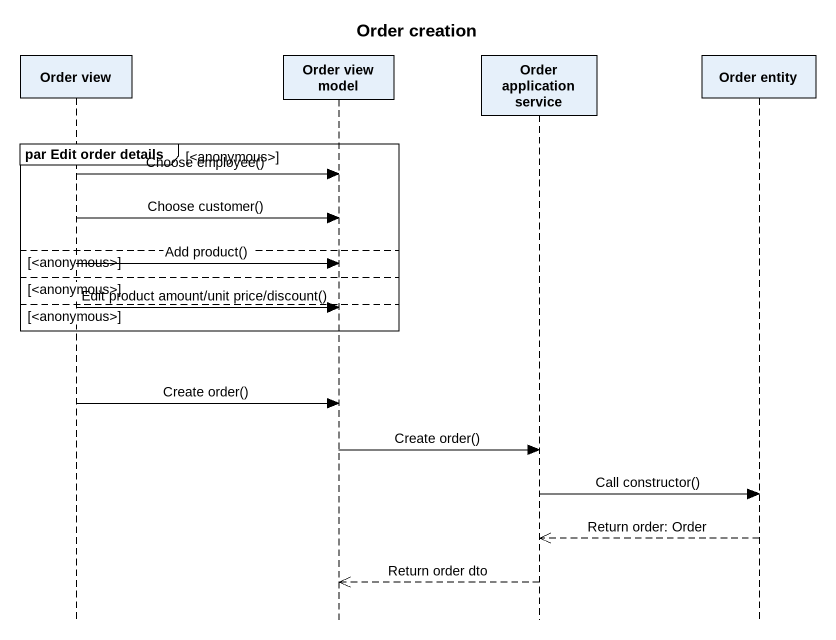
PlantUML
@startuml
title Order creation
hide footbox
participant "Order view" as Order_view
participant "Order view model" as Order_view_model
participant "Order application service" as Order_application_service
participant "Order entity" as Order_entity

group par Edit order details [<anonymous>]
  Order_view -> Order_view_model : Choose employee()
  Order_view -> Order_view_model : Choose customer()
else <anonymous>
  Order_view -> Order_view_model : Add product()
else <anonymous>
else <anonymous>
  Order_view -> Order_view_model : Edit product amount/unit price/discount()
end
Order_view -> Order_view_model : Create order()
Order_view_model -> Order_application_service : Create order()
Order_application_service -> Order_entity : Call constructor()
Order_entity -->> Order_application_service : Return order: Order
Order_application_service -->> Order_view_model : Return order dto
@enduml
